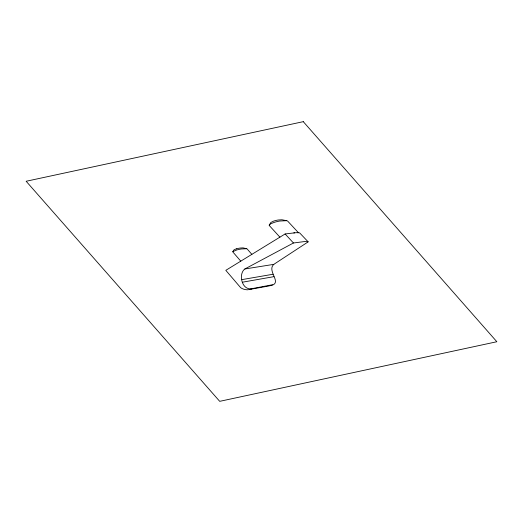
<?xml version="1.0" encoding="UTF-8"?>
<svg xmlns="http://www.w3.org/2000/svg" width="523" height="523" viewBox="0 0 523 523"><rect width="100%" height="100%" fill="white"/><g stroke="black" fill="none" stroke-linecap="round" stroke-linejoin="round"><path stroke-width="0.78" d="M269.286 225.59A1.595 0.889 7.1 0 1 269.345 224.916L270.868 222.471L273.529 221.151A21.28 11.839 7.1 0 1 278.236 220L281.923 219.771L286.611 220.686A1.543 0.856 7.1 0 1 287.676 221.111L298.378 232.637M269.312 224.903L270.894 223.713L274.144 222.406A32.053 17.828 7.1 0 1 279.746 221.039L286.611 220.686M240.776 261.154L232.82 251.929A0.719 0.399 7.1 0 1 232.84 251.635L234.082 249.759L236.291 248.863M232.82 251.628L236.795 249.948A30.916 17.2 7.1 0 1 241.443 248.968L246.653 248.726A0.726 0.405 7.1 0 1 247.111 248.922L251.857 254.361M273.817 264.357C266.109 271.182 284.303 283.937 269.299 285.833A6.08 3.38 7.1 0 1 268.279 286.101L247.654 289.788A7.577 4.217 7.1 0 1 244.705 289.448A7.178 3.994 7.1 0 1 243.613 289.147L242.587 288.748A8.662 4.818 7.1 0 1 240.567 287.591L225.812 270.332L285.12 233.958L296.162 232.67L299.581 232.827L308.171 241.861L273.817 264.357L244.862 268.966C237.972 273.96 241.881 291.291 252.478 288.552L272.516 284.734M244.862 268.966L293.449 242.992L304.889 241.515L308.119 241.783M249.556 289.618L252.478 288.552M242.685 282.159L273.921 276.654M242.025 279.602L273.019 274.248M293.802 232.925L294.684 232.827M246.653 248.726L243.038 247.882L240.201 248.046A20.469 11.388 7.1 0 0 236.291 248.863M285.12 233.958L293.449 242.992M269.332 225.583L279.903 237.154M303.288 121.663L26.15 181.265L219.712 401.337L496.85 341.735L303.288 121.663"/></g></svg>
